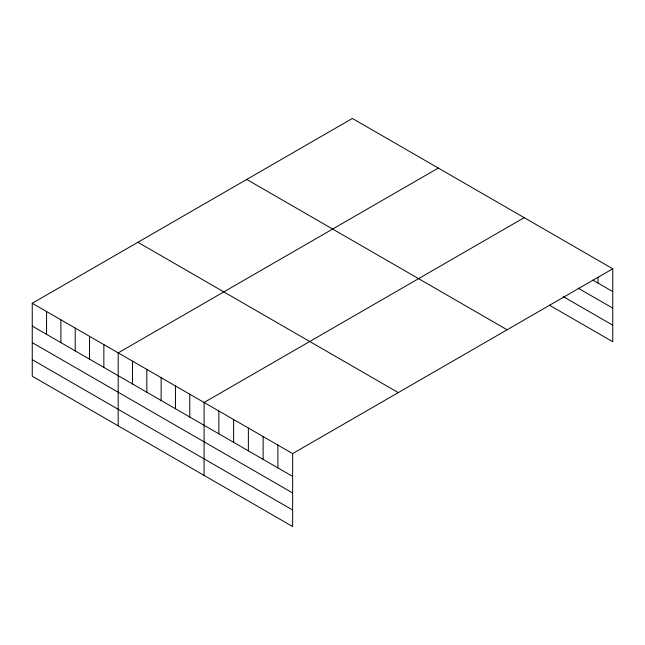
<?xml version="1.0" encoding="UTF-8"?>
<svg xmlns="http://www.w3.org/2000/svg" width="645" height="645" viewBox="0 0 645 645"><rect width="100%" height="100%" fill="white"/><g stroke="black" fill="none" stroke-linecap="round" stroke-linejoin="round"><path stroke-width="0.97" d="M549.387 305.15L612.75 341.729L612.75 268.788L352.364 118.454L32.25 303.271L32.25 376.212L292.637 526.546L292.637 453.596L32.25 303.271M438.294 168.063L118.18 352.88L118.18 425.829M524.216 217.671L204.102 402.488L204.102 475.438M292.637 453.596L612.75 268.788M592.787 280.075L612.75 291.596M578.033 288.097L612.75 308.141M563.279 296.627L612.75 325.185M246.729 179.439L507.115 329.772M137.885 242.278L398.271 392.611M32.25 326.08L292.637 476.413M32.25 342.624L292.637 492.957M32.25 359.676L292.637 510.001M597.996 277.124L597.996 283.082M277.882 445.082L277.882 467.899M263.128 436.56L263.128 459.377M248.373 428.046L248.373 450.855M233.611 419.524L233.611 442.341M218.857 411.01L218.857 433.819M189.783 394.216L189.783 417.033M175.464 385.952L175.464 408.769M161.137 377.68L161.137 400.497M146.818 369.416L146.818 392.233M132.499 361.144L132.499 383.96M103.853 344.607L103.853 367.424M89.534 336.343L89.534 359.16M75.215 328.071L75.215 350.888M60.896 319.807L60.896 342.616M46.569 311.535L46.569 334.352"/></g></svg>
